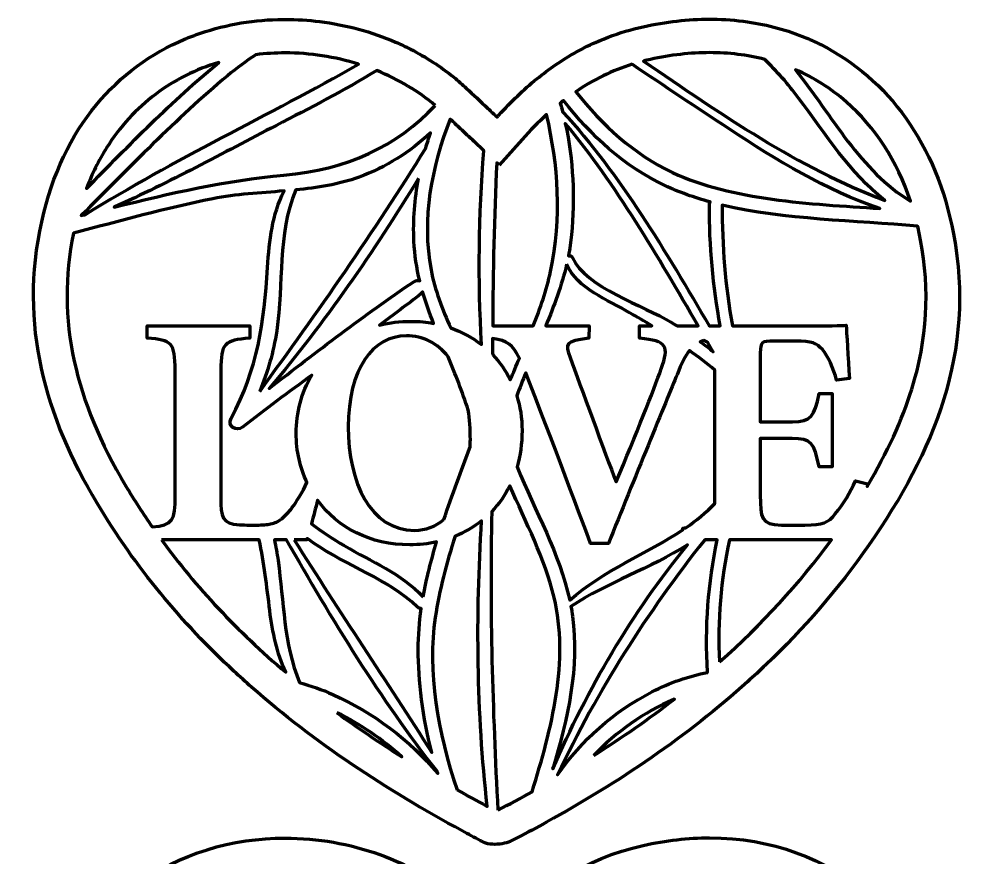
# Model space of a CAD drawing. Extents: x -491 to 5386, y -726 to 879.
# Drawn here: x 3517 to 4434, y 46 to 850 of the extents above; entities that cross this region are included whole.
import ezdxf

# ---------------------------------------------------------------- set-up
doc = ezdxf.new("R2010")
doc.units = 0
doc.header["$MEASUREMENT"] = 0
doc.layers.add('Layer 1', color=7, linetype='Continuous', lineweight=0)

# ---------------------------------------------------------------- blocks, each defined once
blk = doc.blocks.new('Block_2')
at = {"layer": 'Layer 1', "color": 250, "lineweight": 70, "true_color": 0x231f20}
for points, knots in [([(4412.77, 643.77), (4396.56, 729.33), (4350.07, 792.75), (4285.55, 825.24), (4280.86, 827.6), (4276.08, 829.8), (4271.21, 831.83), (4253.63, 839.16), (4234.88, 844.32), (4215.17, 847.15), (4204.35, 848.7), (4193.24, 849.56), (4181.87, 849.69), (4180.89, 849.69), (4179.91, 849.7), (4178.92, 849.7), (4158.4, 849.7), (4137.09, 847.34), (4115.17, 842.47), (4103.62, 839.9), (4092.48, 836.54), (4081.75, 832.43), (4078.57, 831.22), (4075.42, 829.93), (4072.31, 828.58), (4057.91, 822.36), (4044.25, 814.75), (4031.26, 805.89), (4025.08, 801.68), (4019.04, 797.18), (4013.16, 792.4), (4000.44, 782.09), (3988.39, 770.5), (3976.94, 757.76), (3976.33, 757.08), (3975.72, 756.4), (3975.11, 755.71), (3972.04, 758.58), (3969.14, 761.32), (3966.36, 763.94), (3958.84, 771.08), (3952.2, 777.44), (3945.62, 783.45), (3943.65, 785.24), (3941.68, 787.01), (3939.7, 788.76), (3937.71, 790.52), (3935.68, 792.24), (3933.62, 793.92), (3920.94, 804.31), (3906.96, 813.35), (3892.05, 820.95), (3887.4, 823.33), (3882.66, 825.56), (3877.84, 827.64), (3854.97, 837.56), (3830.3, 844.25), (3805.04, 847.39), (3794.09, 848.76), (3783.02, 849.45), (3771.94, 849.45), (3771.29, 849.45), (3770.63, 849.45), (3769.98, 849.44), (3743.14, 849.24), (3716.24, 844.96), (3690.66, 836.21), (3685.5, 834.45), (3680.39, 832.5), (3675.35, 830.37), (3611.85, 803.51), (3558.69, 747.31), (3538.49, 655.46), (3516.86, 557.08), (3541.91, 468.7), (3591.66, 385.49), (3628.41, 324.01), (3672.79, 271.04), (3722.84, 224.51), (3728.37, 219.35), (3733.97, 214.29), (3739.64, 209.31), (3800.38, 155.82), (3868.79, 111.02), (3941.63, 71.42), (3947.48, 68.23), (3953.36, 65.08), (3959.27, 61.97), (3959.98, 61.59), (3960.7, 61.21), (3961.42, 60.83), (3962.29, 60.37), (3963.25, 59.99), (3964.27, 59.67), (3966.87, 58.85), (3969.88, 58.47), (3972.99, 58.47), (3976.05, 58.47), (3979.21, 58.84), (3982.15, 59.53), (3984.79, 60.14), (3987.27, 61), (3989.34, 62.07), (3991.07, 62.96), (3992.8, 63.86), (3994.52, 64.76), (4003.97, 69.69), (4013.35, 74.71), (4022.65, 79.84), (4092.22, 118.17), (4157.3, 162.12), (4215.33, 214.44), (4221.23, 219.74), (4227.05, 225.14), (4232.79, 230.63), (4268.9, 265.12), (4302.03, 303.12), (4331.52, 345.35), (4393.74, 434.46), (4434.19, 530.75), (4412.77, 643.77)], [0, 0, 0, 0, 1, 1, 1, 2, 2, 2, 3, 3, 3, 4, 4, 4, 5, 5, 5, 6, 6, 6, 7, 7, 7, 8, 8, 8, 9, 9, 9, 10, 10, 10, 11, 11, 11, 12, 12, 12, 13, 13, 13, 14, 14, 14, 15, 15, 15, 16, 16, 16, 17, 17, 17, 18, 18, 18, 19, 19, 19, 20, 20, 20, 21, 21, 21, 22, 22, 22, 23, 23, 23, 24, 24, 24, 25, 25, 25, 26, 26, 26, 27, 27, 27, 28, 28, 28, 29, 29, 29, 30, 30, 30, 31, 31, 31, 32, 32, 32, 33, 33, 33, 34, 34, 34, 35, 35, 35, 36, 36, 36, 37, 37, 37, 38, 38, 38, 39, 39, 39, 40, 40, 40, 40]), ([(3771.94, 817.31), (3795.57, 817.31), (3819.69, 813.62), (3842.28, 806.6), (3755.82, 757.03), (3665.55, 715.33), (3580.55, 662.48), (3579.16, 662.12), (3577.77, 661.77), (3576.38, 661.42), (3622.11, 706.95), (3667.17, 754.17), (3716.63, 795.34), (3725.52, 802.74), (3734.58, 809.47), (3743.83, 815.61), (3753.01, 816.74), (3762.4, 817.31), (3771.94, 817.31)], [0, 0, 0, 0, 1, 1, 1, 2, 2, 2, 3, 3, 3, 4, 4, 4, 5, 5, 5, 6, 6, 6, 6]), ([(4122.15, 811.09), (4141.45, 815.38), (4160.55, 817.56), (4178.92, 817.56), (4197.28, 817.56), (4214.96, 815.4), (4231.73, 811.15), (4243.3, 799.93), (4254.15, 787.51), (4264.25, 773.92), (4290.39, 738.72), (4313.77, 702.31), (4346.76, 675.92), (4263.63, 707.35), (4189.41, 758.91), (4115.49, 809.49), (4117.7, 810.06), (4119.92, 810.59), (4122.15, 811.09)], [0, 0, 0, 0, 1, 1, 1, 2, 2, 2, 3, 3, 3, 4, 4, 4, 5, 5, 5, 6, 6, 6, 6]), ([(3600.62, 726.16), (3613.36, 746.51), (3629.24, 763.88), (3647.8, 777.8), (3665.89, 791.36), (3686.3, 801.57), (3708.37, 808.2), (3663.42, 771.39), (3622.43, 728.9), (3581.4, 687.34), (3586.74, 701.28), (3593.16, 714.26), (3600.62, 726.16)], [0, 0, 0, 0, 1, 1, 1, 2, 2, 2, 3, 3, 3, 4, 4, 4, 4]), ([(3915.81, 766.93), (3879.62, 727.78), (3830.74, 705.4), (3770.76, 700.09), (3715.14, 695.17), (3661.62, 682.84), (3607.91, 669.38), (3660.8, 693.07), (3712.2, 721.34), (3763.47, 747.76), (3795.74, 764.38), (3828.43, 781.38), (3859.81, 800.35), (3880.67, 791.92), (3899.83, 780.49), (3915.81, 766.93)], [0, 0, 0, 0, 1, 1, 1, 2, 2, 2, 3, 3, 3, 4, 4, 4, 5, 5, 5, 5]), ([(4104.68, 806.4), (4135.48, 785.5), (4166.53, 764.96), (4197.56, 744.47), (4243.23, 714.32), (4290.21, 685.73), (4341.99, 668.09), (4274.58, 672.7), (4201, 675.89), (4143.39, 702.7), (4105.79, 720.21), (4075.98, 748.24), (4050.49, 780.12), (4067.65, 791.68), (4085.66, 800.41), (4104.68, 806.4)], [0, 0, 0, 0, 1, 1, 1, 2, 2, 2, 3, 3, 3, 4, 4, 4, 5, 5, 5, 5]), ([(4309.96, 770.37), (4337.6, 746.21), (4358.52, 713.72), (4371.5, 675.11), (4323.56, 704.32), (4296.42, 756.82), (4261.22, 801.14), (4278.95, 793.46), (4295.31, 783.16), (4309.96, 770.37)], [0, 0, 0, 0, 1, 1, 1, 2, 2, 2, 3, 3, 3, 3]), ([(4186.77, 555.52), (4186.77, 555.52), (4178.42, 555.52), (4178.42, 555.52), (4136.53, 627.22), (4094.2, 699.9), (4037.92, 760.9), (4037.2, 763.7), (4036.45, 766.49), (4035.66, 769.27), (4036.69, 770.08), (4037.72, 770.89), (4038.75, 771.68), (4065.29, 737.92), (4097.08, 708.48), (4136.05, 690.14), (4149.79, 683.67), (4164.34, 678.55), (4179.43, 674.4), (4178.99, 673.59), (4178.69, 672.66), (4178.68, 671.52), (4178.53, 632.09), (4182.15, 593.66), (4189.08, 555.52), (4189.08, 555.52), (4186.77, 555.52), (4186.77, 555.52)], [0, 0, 0, 0, 1, 1, 1, 2, 2, 2, 3, 3, 3, 4, 4, 4, 5, 5, 5, 6, 6, 6, 7, 7, 7, 8, 8, 8, 9, 9, 9, 9]), ([(3953.14, 732.24), (3953.14, 732.24), (3962.42, 723.55), (3962.42, 723.55), (3957.41, 661.96), (3956.79, 599.17), (3960.13, 537.59), (3951.36, 544.42), (3941.42, 549.84), (3930.64, 553.63), (3922.66, 571.54), (3915.39, 589.7), (3911.79, 609.22), (3902.69, 658.54), (3912.04, 707.79), (3930.29, 753.84), (3933.42, 750.9), (3936.65, 747.84), (3940.08, 744.58), (3944.19, 740.68), (3948.44, 736.65), (3953.14, 732.24)], [0, 0, 0, 0, 1, 1, 1, 2, 2, 2, 3, 3, 3, 4, 4, 4, 5, 5, 5, 6, 6, 6, 7, 7, 7, 7]), ([(3977.27, 709.66), (3977.27, 709.66), (3999.17, 734.4), (3999.17, 734.4), (4006.79, 743.01), (4014.57, 750.91), (4022.53, 758.12), (4034.01, 709.31), (4037.35, 659.84), (4026.38, 607.65), (4022.6, 589.66), (4016.56, 572.44), (4009.73, 555.52), (4009.73, 555.52), (3970.89, 555.52), (3970.89, 555.52), (3971.1, 607.81), (3972.48, 659.81), (3974.74, 712.02), (3974.74, 712.02), (3977.27, 709.66), (3977.27, 709.66)], [0, 0, 0, 0, 1, 1, 1, 2, 2, 2, 3, 3, 3, 4, 4, 4, 5, 5, 5, 6, 6, 6, 7, 7, 7, 7]), ([(4158.69, 555.52), (4158.69, 555.52), (4147.82, 555.52), (4147.82, 555.52), (4145.89, 556.75), (4143.95, 557.96), (4142, 559.16), (4116.39, 574.85), (4059.68, 592.52), (4047.42, 620.99), (4046.68, 622.71), (4045.04, 623.13), (4043.5, 622.79), (4044.8, 629.41), (4045.91, 636.07), (4046.56, 642.87), (4049.92, 678.01), (4048.21, 714.61), (4040.55, 749.74), (4089.98, 690.03), (4128.95, 622.56), (4167.96, 555.52), (4167.96, 555.52), (4158.69, 555.52), (4158.69, 555.52)], [0, 0, 0, 0, 1, 1, 1, 2, 2, 2, 3, 3, 3, 4, 4, 4, 5, 5, 5, 6, 6, 6, 7, 7, 7, 8, 8, 8, 8]), ([(3747.56, 492.8), (3755.1, 511.36), (3760.77, 530.51), (3763.83, 550.89), (3770.74, 596.95), (3764.05, 642.41), (3782.11, 685.99), (3802.74, 687.98), (3823.17, 691.02), (3842.81, 698.24), (3868.4, 707.64), (3891.7, 722.23), (3911.25, 740.61), (3909.63, 735.8), (3908.14, 730.94), (3906.73, 726.07), (3857.24, 645.64), (3803.08, 569.06), (3747.56, 492.8)], [0, 0, 0, 0, 1, 1, 1, 2, 2, 2, 3, 3, 3, 4, 4, 4, 5, 5, 5, 6, 6, 6, 6]), ([(3899.84, 697.05), (3896.13, 677.29), (3894.41, 657.16), (3895.4, 636.75), (3896.04, 623.66), (3898.02, 611.04), (3900.98, 598.68), (3899.34, 599.4), (3897.39, 599.4), (3895.29, 597.98), (3847.78, 565.83), (3802.14, 530.76), (3756.67, 495.67), (3809.83, 558.58), (3857.03, 626.68), (3899.84, 697.05)], [0, 0, 0, 0, 1, 1, 1, 2, 2, 2, 3, 3, 3, 4, 4, 4, 5, 5, 5, 5]), ([(3569.71, 521.64), (3560.7, 562.9), (3560.48, 603.15), (3569.02, 644.55), (3613.32, 655.98), (3657.65, 668.49), (3702.46, 677.44), (3724.95, 681.93), (3748.03, 683.08), (3770.95, 684.95), (3759.46, 662.05), (3756.7, 638.21), (3755.08, 611.53), (3751.88, 558.99), (3745.48, 514.11), (3720.14, 466.96), (3716.17, 459.58), (3725.04, 453.9), (3731.04, 458.55), (3752.93, 475.5), (3775.14, 492.03), (3797.42, 508.45), (3787.58, 491.59), (3782.55, 472.16), (3782.55, 452.65), (3782.55, 435.47), (3786.19, 419.47), (3792.84, 405.35), (3788.48, 396.18), (3783.12, 387.14), (3778.43, 381.01), (3777.22, 379.44), (3776.07, 378.06), (3774.98, 376.92), (3772.98, 374.67), (3771.17, 372.74), (3769.27, 371.13), (3768.92, 370.84), (3768.58, 370.56), (3768.22, 370.29), (3766.78, 369.19), (3765.26, 368.25), (3763.53, 367.49), (3761.89, 366.75), (3760.07, 366.16), (3757.96, 365.72), (3754.47, 364.97), (3750.2, 364.62), (3744.69, 364.62), (3744.69, 364.62), (3743.88, 364.62), (3743.88, 364.62), (3740.52, 364.62), (3728.84, 364.65), (3728.28, 364.93), (3710.92, 365.25), (3710.29, 373.14), (3710.29, 390.49), (3710.29, 390.49), (3710.29, 512.93), (3710.29, 512.93), (3710.29, 539.43), (3713.45, 541.64), (3738.06, 543.85), (3738.06, 543.85), (3738.06, 555.52), (3738.06, 555.52), (3738.06, 555.52), (3639.61, 555.52), (3639.61, 555.52), (3639.61, 555.52), (3639.61, 543.85), (3639.61, 543.85), (3663.28, 541.96), (3666.43, 539.43), (3666.43, 512.93), (3666.43, 512.93), (3666.43, 392.7), (3666.43, 392.7), (3666.43, 369.16), (3664.44, 364.78), (3644.55, 362.77), (3635.67, 375.53), (3627.24, 388.6), (3619.24, 401.98), (3594.42, 443.49), (3578.22, 482.63), (3569.71, 521.64)], [0, 0, 0, 0, 1, 1, 1, 2, 2, 2, 3, 3, 3, 4, 4, 4, 5, 5, 5, 6, 6, 6, 7, 7, 7, 8, 8, 8, 9, 9, 9, 10, 10, 10, 11, 11, 11, 12, 12, 12, 13, 13, 13, 14, 14, 14, 15, 15, 15, 16, 16, 16, 17, 17, 17, 18, 18, 18, 19, 19, 19, 20, 20, 20, 21, 21, 21, 22, 22, 22, 23, 23, 23, 24, 24, 24, 25, 25, 25, 26, 26, 26, 27, 27, 27, 28, 28, 28, 29, 29, 29, 29]), ([(4372.8, 495.06), (4363.54, 465.01), (4349.39, 434.22), (4329.88, 401.74), (4330.08, 402.65), (4330.23, 403.43), (4330.35, 404.06), (4330.35, 404.06), (4318.67, 406.9), (4318.67, 406.9), (4313.62, 396.17), (4307.31, 384.5), (4299.42, 375.34), (4292.48, 366.82), (4287.75, 364.62), (4270.08, 364.62), (4270.08, 364.62), (4247.67, 364.62), (4247.67, 364.62), (4228.11, 364.93), (4227.48, 371.56), (4227.48, 393.33), (4227.48, 393.33), (4227.48, 447.61), (4227.48, 447.61), (4227.48, 447.61), (4258.09, 447.61), (4258.09, 447.61), (4276.39, 447.61), (4278.91, 443.82), (4283.96, 420.47), (4283.96, 420.47), (4296.27, 420.47), (4296.27, 420.47), (4296.27, 420.47), (4296.27, 490.84), (4296.27, 490.84), (4296.27, 490.84), (4283.96, 490.84), (4283.96, 490.84), (4279.23, 468.43), (4276.07, 463.7), (4258.4, 463.7), (4258.4, 463.7), (4227.48, 463.7), (4227.48, 463.7), (4227.48, 463.7), (4227.48, 529.65), (4227.48, 529.65), (4227.48, 540.38), (4228.74, 541.01), (4240.73, 541.01), (4240.73, 541.01), (4261.24, 541.01), (4261.24, 541.01), (4277.33, 541.01), (4281.44, 539.12), (4287.12, 532.8), (4292.48, 527.12), (4297.85, 514.19), (4300.69, 503.46), (4300.69, 503.46), (4312.99, 505.04), (4312.99, 505.04), (4311.73, 524.6), (4310.15, 550.48), (4309.84, 556.16), (4305.42, 555.84), (4294.37, 555.52), (4261.24, 555.52), (4261.24, 555.52), (4200.86, 555.52), (4200.86, 555.52), (4193.88, 593.69), (4190.76, 632.41), (4191.03, 671.47), (4251.21, 657.1), (4318.76, 656.73), (4378.34, 651.18), (4379.39, 646.78), (4380.34, 642.32), (4381.2, 637.79), (4390.32, 589.66), (4387.57, 542.97), (4372.8, 495.06)], [0, 0, 0, 0, 1, 1, 1, 2, 2, 2, 3, 3, 3, 4, 4, 4, 5, 5, 5, 6, 6, 6, 7, 7, 7, 8, 8, 8, 9, 9, 9, 10, 10, 10, 11, 11, 11, 12, 12, 12, 13, 13, 13, 14, 14, 14, 15, 15, 15, 16, 16, 16, 17, 17, 17, 18, 18, 18, 19, 19, 19, 20, 20, 20, 21, 21, 21, 22, 22, 22, 23, 23, 23, 24, 24, 24, 25, 25, 25, 26, 26, 26, 27, 27, 27, 28, 28, 28, 28]), ([(4041.82, 614.7), (4052.07, 591.41), (4081.21, 580.39), (4102.12, 568.22), (4109.32, 564.03), (4116.47, 559.82), (4123.55, 555.52), (4123.55, 555.52), (4111.67, 555.52), (4111.67, 555.52), (4111.67, 555.52), (4111.67, 543.85), (4111.67, 543.85), (4138.18, 541.01), (4140.39, 536.28), (4132.5, 514.5), (4125.24, 493.99), (4108.2, 451.08), (4089.27, 405.95), (4078.54, 433.72), (4054.87, 498.73), (4045.09, 525.23), (4040.04, 538.48), (4040.04, 540.69), (4063.08, 543.85), (4063.08, 543.85), (4063.39, 555.52), (4063.39, 555.52), (4063.39, 555.52), (4021.79, 555.52), (4021.79, 555.52), (4029.79, 574.84), (4037.09, 594.42), (4041.82, 614.7)], [0, 0, 0, 0, 1, 1, 1, 2, 2, 2, 3, 3, 3, 4, 4, 4, 5, 5, 5, 6, 6, 6, 7, 7, 7, 8, 8, 8, 9, 9, 9, 10, 10, 10, 11, 11, 11, 11]), ([(3902.14, 586.27), (3902.84, 586.8), (3903.32, 587.44), (3903.75, 588.09), (3906.67, 577.92), (3910.23, 567.93), (3914.27, 558), (3907.39, 559.28), (3900.28, 559.94), (3893, 559.94), (3882.07, 559.94), (3871.91, 558.71), (3862.54, 556.43), (3875.81, 566.28), (3889.03, 576.21), (3902.14, 586.27)], [0, 0, 0, 0, 1, 1, 1, 2, 2, 2, 3, 3, 3, 4, 4, 4, 5, 5, 5, 5]), ([(3924.01, 369.82), (3915.95, 362.99), (3906.44, 359.57), (3896.15, 359.57), (3853.55, 359.57), (3832.41, 405.32), (3832.41, 458.65), (3832.41, 514.5), (3856.08, 546.06), (3888.26, 546.06), (3904.17, 546.06), (3917.82, 539.03), (3928.16, 525.94), (3935.28, 509.03), (3941.68, 492.15), (3947.54, 475.05), (3948.82, 466.2), (3949.48, 456.61), (3949.48, 446.34), (3949.48, 444.07), (3949.44, 441.84), (3949.37, 439.66), (3940.86, 416.83), (3931.92, 393.46), (3924.01, 369.82)], [0, 0, 0, 0, 1, 1, 1, 2, 2, 2, 3, 3, 3, 4, 4, 4, 5, 5, 5, 6, 6, 6, 7, 7, 7, 8, 8, 8, 8]), ([(3970.89, 527.87), (3970.87, 533.07), (3970.86, 538.25), (3970.86, 543.44), (3984.79, 541.68), (3990.23, 537.56), (3996.57, 524.53), (3993.6, 517.67), (3990.65, 510.81), (3987.81, 503.92), (3983.33, 512.83), (3977.62, 520.86), (3970.89, 527.87)], [0, 0, 0, 0, 1, 1, 1, 2, 2, 2, 3, 3, 3, 4, 4, 4, 4]), ([(4173.28, 541.58), (4174.75, 541.1), (4176.03, 540.52), (4177.13, 539.8), (4177.13, 539.8), (4182.38, 530.83), (4182.38, 530.83), (4178.32, 534.12), (4174.17, 537.31), (4169.96, 540.41), (4171.01, 540.86), (4172.11, 541.24), (4173.28, 541.58)], [0, 0, 0, 0, 1, 1, 1, 2, 2, 2, 3, 3, 3, 4, 4, 4, 4]), ([(4183.93, 392.7), (4183.93, 389.98), (4183.91, 387.52), (4183.84, 385.3), (4175.45, 376.51), (4166.1, 368.93), (4156.18, 362.07), (4155.26, 361.97), (4154.3, 361.88), (4153.32, 361.78), (4153.32, 361.78), (4153.32, 360.12), (4153.32, 360.12), (4118.32, 336.61), (4076.85, 321.23), (4044.74, 292.59), (4035.07, 337.52), (4011.57, 377.88), (3994.28, 420.4), (3997.36, 431.06), (3999.02, 442.69), (3999.02, 455.18), (3999.02, 467.09), (3997.27, 478.28), (3994.03, 488.58), (3996.72, 495.91), (3999.62, 503.19), (4002.64, 510.47), (4016.92, 474.2), (4056.05, 370.92), (4064.65, 346.94), (4064.65, 346.94), (4082.01, 346.94), (4082.01, 346.94), (4105.36, 406.27), (4137.86, 484.53), (4147.64, 508.82), (4152.02, 519.77), (4155.64, 527.1), (4159.49, 532.1), (4167.88, 526.13), (4176.05, 519.87), (4183.93, 513.18), (4183.93, 513.18), (4183.93, 392.7), (4183.93, 392.7)], [0, 0, 0, 0, 1, 1, 1, 2, 2, 2, 3, 3, 3, 4, 4, 4, 5, 5, 5, 6, 6, 6, 7, 7, 7, 8, 8, 8, 9, 9, 9, 10, 10, 10, 11, 11, 11, 12, 12, 12, 13, 13, 13, 14, 14, 14, 15, 15, 15, 15]), ([(3975.85, 91.27), (3970.86, 187.38), (3967.82, 282.02), (3970.07, 377.74), (3976.89, 384.89), (3982.71, 393.14), (3987.3, 402.38), (4002.66, 367.2), (4020.63, 333.06), (4029.76, 295.32), (4044.4, 234.8), (4027.63, 169.4), (4008.62, 108.79), (3997.96, 102.9), (3987.04, 97.07), (3975.85, 91.27)], [0, 0, 0, 0, 1, 1, 1, 2, 2, 2, 3, 3, 3, 4, 4, 4, 5, 5, 5, 5]), ([(3904.26, 295.76), (3882.86, 318.29), (3855.15, 329.36), (3828.54, 344.93), (3817.57, 351.35), (3807.1, 358.34), (3797.11, 365.87), (3799, 372.83), (3801.1, 380.95), (3802.92, 388.4), (3822.17, 362.14), (3853.69, 345.68), (3891.42, 345.68), (3900.3, 345.68), (3908.93, 346.62), (3917.17, 348.44), (3911.88, 330.94), (3907.38, 313.34), (3904.26, 295.76)], [0, 0, 0, 0, 1, 1, 1, 2, 2, 2, 3, 3, 3, 4, 4, 4, 5, 5, 5, 6, 6, 6, 6]), ([(3936.84, 110.82), (3918.21, 164.48), (3908.24, 225.64), (3915.84, 276.09), (3919.77, 302.17), (3926.63, 328.12), (3934.78, 353.9), (3944.06, 357.65), (3952.64, 362.65), (3960.32, 368.81), (3954.63, 277.72), (3955.47, 184.84), (3965.71, 94.94), (3955.87, 100.21), (3946.25, 105.5), (3936.84, 110.82)], [0, 0, 0, 0, 1, 1, 1, 2, 2, 2, 3, 3, 3, 4, 4, 4, 5, 5, 5, 5]), ([(3653.35, 350.42), (3653.35, 350.42), (3747.06, 350.42), (3747.06, 350.42), (3751.56, 328.43), (3754.35, 306.05), (3757.21, 282.6), (3759.76, 261.69), (3763.96, 242.09), (3772.43, 223.46), (3725.98, 262.85), (3686.65, 304.74), (3653.35, 350.42)], [0, 0, 0, 0, 1, 1, 1, 2, 2, 2, 3, 3, 3, 4, 4, 4, 4]), ([(3817.77, 202.18), (3807.21, 206.92), (3796.53, 210.61), (3785.75, 213.63), (3770.29, 251.5), (3770.67, 290.8), (3765.12, 330.79), (3764.19, 337.42), (3763.03, 343.96), (3761.64, 350.42), (3761.64, 350.42), (3773.24, 350.42), (3773.24, 350.42), (3816.94, 273.94), (3863.27, 197.58), (3917.54, 128.55), (3917.76, 127.86), (3917.94, 127.15), (3918.16, 126.46), (3890.96, 158.62), (3856.74, 184.68), (3817.77, 202.18)], [0, 0, 0, 0, 1, 1, 1, 2, 2, 2, 3, 3, 3, 4, 4, 4, 5, 5, 5, 6, 6, 6, 7, 7, 7, 7]), ([(3780.58, 350.42), (3780.58, 350.42), (3792.65, 350.42), (3792.65, 350.42), (3792.78, 350.81), (3792.93, 351.26), (3793.08, 351.76), (3794.95, 350.38), (3796.84, 349.04), (3798.75, 347.71), (3831.27, 325.16), (3869.82, 313.29), (3898.97, 286.04), (3900.09, 285), (3901.3, 284.61), (3902.47, 284.59), (3900.6, 271.57), (3899.48, 258.56), (3899.5, 245.63), (3899.54, 215.04), (3903.78, 180.18), (3912.46, 146.52), (3869.42, 215.05), (3823.62, 281.84), (3780.58, 350.42)], [0, 0, 0, 0, 1, 1, 1, 2, 2, 2, 3, 3, 3, 4, 4, 4, 5, 5, 5, 6, 6, 6, 7, 7, 7, 8, 8, 8, 8]), ([(4176.89, 223.47), (4176.87, 223.45), (4176.85, 223.43), (4176.83, 223.42), (4158.82, 219.53), (4141, 213.8), (4123.49, 204.67), (4087.17, 185.72), (4055.99, 158.37), (4033.14, 125.15), (4071.53, 206.5), (4118.71, 280.29), (4174.2, 350.42), (4174.2, 350.42), (4186.24, 350.42), (4186.24, 350.42), (4177.52, 308.87), (4174.2, 266.96), (4176.89, 223.47)], [0, 0, 0, 0, 1, 1, 1, 2, 2, 2, 3, 3, 3, 4, 4, 4, 5, 5, 5, 6, 6, 6, 6]), ([(4188.29, 233.36), (4186.55, 272.91), (4189.54, 312.07), (4197.83, 350.42), (4197.83, 350.42), (4295.63, 350.42), (4295.63, 350.42), (4264.73, 308.23), (4229.33, 269.61), (4188.29, 233.36)], [0, 0, 0, 0, 1, 1, 1, 2, 2, 2, 3, 3, 3, 3]), ([(4047.5, 277.29), (4047.07, 280.42), (4046.48, 283.5), (4045.91, 286.58), (4080.22, 309.25), (4122.44, 323.31), (4157.57, 345.51), (4104.7, 280.6), (4061.6, 207.56), (4028.56, 130.84), (4043.04, 178.96), (4054.14, 228.87), (4047.5, 277.29)], [0, 0, 0, 0, 1, 1, 1, 2, 2, 2, 3, 3, 3, 4, 4, 4, 4]), ([(4067.82, 143.71), (4089.57, 166.39), (4115.45, 184.89), (4145.1, 197.66), (4120.99, 178.98), (4095.33, 161.07), (4067.82, 143.71)], [0, 0, 0, 0, 1, 1, 1, 2, 2, 2, 2]), ([(3821.58, 184.69), (3844.36, 173.49), (3865.15, 159.21), (3883.76, 142.45), (3861.82, 156.28), (3841.13, 170.33), (3821.58, 184.69)], [0, 0, 0, 0, 1, 1, 1, 2, 2, 2, 2]), ([(4412.77, -141.17), (4388.6, -13.6), (4297.11, 64.76), (4178.92, 64.76), (4158.4, 64.76), (4137.09, 62.4), (4115.17, 57.52), (4059.67, 45.18), (4013.92, 14.6), (3975.11, -29.24), (3961.27, -16.28), (3950.75, -5.93), (3939.7, 3.82), (3895.66, 42.69), (3834.04, 64.51), (3771.94, 64.51), (3670.83, 64.51), (3568.43, 6.68), (3538.49, -129.48), (3516.86, -227.86), (3541.91, -316.24), (3591.65, -399.45), (3679.93, -547.12), (3812.17, -645.63), (3961.42, -724.11), (3964.51, -725.74), (3968.66, -726.47), (3972.99, -726.47), (3978.8, -726.47), (3984.95, -725.15), (3989.34, -722.88), (4123.92, -653.35), (4243.84, -565.18), (4331.52, -439.6), (4393.74, -350.49), (4434.19, -254.19), (4412.77, -141.17)], [0, 0, 0, 0, 1, 1, 1, 2, 2, 2, 3, 3, 3, 4, 4, 4, 5, 5, 5, 6, 6, 6, 7, 7, 7, 8, 8, 8, 9, 9, 9, 10, 10, 10, 11, 11, 11, 12, 12, 12, 12])]:
    blk.add_open_spline(points, degree=3, knots=knots, dxfattribs=at)

msp = doc.modelspace()

# ---------------------------------------------------------------- block references
at = {"layer": 'Layer 1'}
msp.add_blockref('Block_2', (0, 0), dxfattribs=at)

doc.saveas('drawing.dxf')
